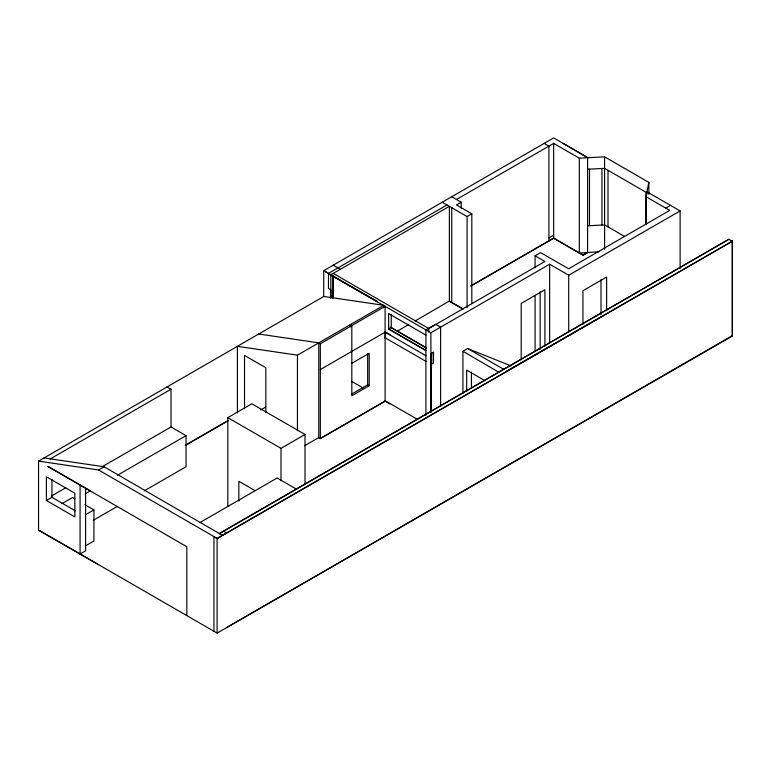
<?xml version="1.0" encoding="UTF-8"?>
<svg xmlns="http://www.w3.org/2000/svg" width="771" height="771" viewBox="0 0 771 771"><rect width="100%" height="100%" fill="white"/><g stroke="black" fill="none" stroke-linecap="round" stroke-linejoin="round"><path stroke-width="1.16" d="M645.982 224.265L645.982 196.692L648.845 182.37L604.599 156.831L579.3 158.19L553.655 143.387L456.48 199.487M390.097 334.787L384.681 331.665M385.413 331.385L385.115 338.132M447.007 204.961L328.494 273.387L328.465 288.421L330.836 289.79L330.846 298.184L330.865 274.755L333.197 276.143L333.236 297.866L323.753 296.469L38.55 461.125L38.55 530.188L98.592 564.671M332.995 276.259L323.753 270.65L553.655 137.913L587.974 157.727M461.222 208.218L461.222 202.224L456.48 204.961L471.823 213.818L471.823 303.716M442.265 202.224L467.081 216.555L471.823 213.818M50.115 459.015L171.008 389.21L171.008 426.989L102.225 466.706M51.156 496.187L65.747 487.764M38.55 461.125L98.592 469.973L104.124 466.783L222.626 535.45L219.475 533.378L729.048 239.174L219.475 533.628M237.401 412.822L237.401 346.324L297.442 355.171L383.804 305.316L334.402 298.03M46.395 500.495L74.835 516.917L74.835 493.189L46.395 476.777L46.395 500.495L51.927 497.295L75.288 510.788M258.728 334.007L318.77 342.854L320.331 343.75L385.115 306.347L383.63 305.412L383.553 307.802M61.825 503.714L72.522 497.536L74.893 498.904M85.051 493.951L90.255 490.944M117.317 475.322L186.023 435.654L186.023 466.754L144.379 490.79M227.821 506.345L227.821 417.641L251.847 403.782L305.017 434.478L305.017 484.824M185.676 445.06L228.091 420.571M185.252 445.484L227.879 420.879M425.91 335.115L388.642 313.595L388.642 329.044L391.254 327.54L426.45 347.856M320.331 369.569L385.115 332.166L425.91 355.72M548.913 237.902L553.655 235.165M471.023 285.79L553.655 238.085L583.069 255.056L587.608 252.435L598.942 251.828M471.023 285.974L553.655 238.258L583.069 255.24L587.608 252.618L587.608 157.747L563.138 143.387M260.762 409.921L265.841 406.992M397.422 331.202L408.852 324.418M415.087 321.006L449.377 301.027L462.995 308.892M85.176 514.941L93.927 509.891L93.927 540.991L85.176 546.041M535.084 267.797L535.084 255.818L540.606 252.618L568.603 268.78L669.729 210.396L645.982 196.692M351.817 363.305L369.203 353.272L369.203 385.741L351.817 395.774L351.817 325.564L350.265 324.668L350.265 327.029M93.378 520.242L117.317 506.422M333.236 273.387L428.753 328.533L544.885 261.475L535.084 255.818M462.995 309.075L449.377 301.21L449.377 206.329L330.624 274.89L430.883 332.773L549.636 264.222L568.709 275.228L680.109 210.917L680.109 268.453M665.778 208.122L670.519 205.385M351.287 394.289L367.651 384.845L369.203 385.741M431.191 411.868L431.191 353.436L433.504 352.106L433.504 363.045L431.114 364.085L431.172 411.791M227.821 417.641L281.001 448.346L305.017 434.478M462.918 393.22L462.918 351.268L467.66 348.531L511.067 365.926M304.555 445.754L318.77 437.552L320.331 438.448L385.115 401.045M318.77 342.854L318.77 437.726L320.331 438.622L385.115 401.228L389.769 403.917M199.94 522.574L277.146 478.001L296.719 489.306M98.592 469.973L217.104 538.389L732.45 241.14L732.45 336.011L226.578 627.613M732.45 241.14L217.104 538.64L213.943 536.818L213.943 631.266M38.55 530.005L217.104 633.087L732.209 335.693L732.209 240.995M506.807 371.13L603.876 315.368M587.608 169.244L604.599 168.329L645.934 192.201L645.934 224.689M587.608 225.807L604.599 224.891L624.414 236.331M587.608 252.618L579.3 253.061L579.3 158.19M44.082 457.935L104.124 466.783M467.66 348.531L503.897 369.415M318.77 437.726L320.331 438.448M330.663 274.871L377.443 301.644L323.724 270.669L323.724 296.488M680.109 210.917L646.965 191.786L646.965 194.176M729.048 239.424L732.209 241.246M544.181 143.387L548.913 146.124L548.913 240.995M451.739 196.75L461.222 202.224M333.236 265.176L340.348 269.281M462.918 351.268L498.904 372.297M484.843 380.595L466.696 370.119L466.696 391.225M390.087 327.039L426.267 347.923M330.923 295.553L332.976 296.739M388.468 328.774L426.209 350.564M388.642 329.044L425.91 350.564M385.413 337.958L426.209 361.512M351.595 381.346L362.968 387.909M384.671 400.448L417.747 419.54M167.056 386.936L171.008 389.21M171.008 426.989L186.023 435.654M255.191 490.741L238.837 481.297L238.837 501.16M90.554 491.05L47.686 466.301L186.823 546.735L186.823 615.605M84.8 504.629L93.927 509.891M648.845 182.37L648.845 194.359M608.011 170.304L608.011 226.867M606.632 310.742L606.632 277.059L582.934 290.744L582.934 324.427M604.599 156.831L604.599 249.206M601.949 168.473L601.949 225.036M600.995 279.815L600.995 314.703M589.478 169.148L589.478 225.701M568.709 275.228L568.709 331.569M553.655 143.387L553.655 238.258M549.636 264.222L549.636 343.326M544.895 346.073L544.895 289.761L521.196 303.446L521.196 359.903M540.153 291.814L540.153 349.321M535.084 295.37L535.084 350.506M471.438 372.075L471.438 388.488M467.081 216.555L467.081 307.658M451.739 207.698L451.739 302.579M440.607 406.423L440.607 327.164L435.634 324.292L425.91 329.901L425.91 415.261M431.75 353.108L431.75 364.057M430.883 332.773L430.883 412.042M428.753 328.533L428.753 332.128M428.522 328.398L428.522 331.52M391.254 314.472L391.254 327.54M385.115 306.347L385.115 401.228M367.651 353.571L367.651 384.845M333.043 276.23L332.995 298.628M320.331 343.75L320.331 438.622M297.442 355.171L297.442 430.681M281.001 448.346L281.001 480.709M265.841 412.697L265.841 367.757L244.513 355.441L244.513 408.659M226.578 532.915L223.417 531.094M217.104 538.389L217.104 633.087M85.61 487.754L85.61 550.783L80.078 553.983L80.078 485.104M51.927 479.514L51.927 497.295"/></g></svg>
